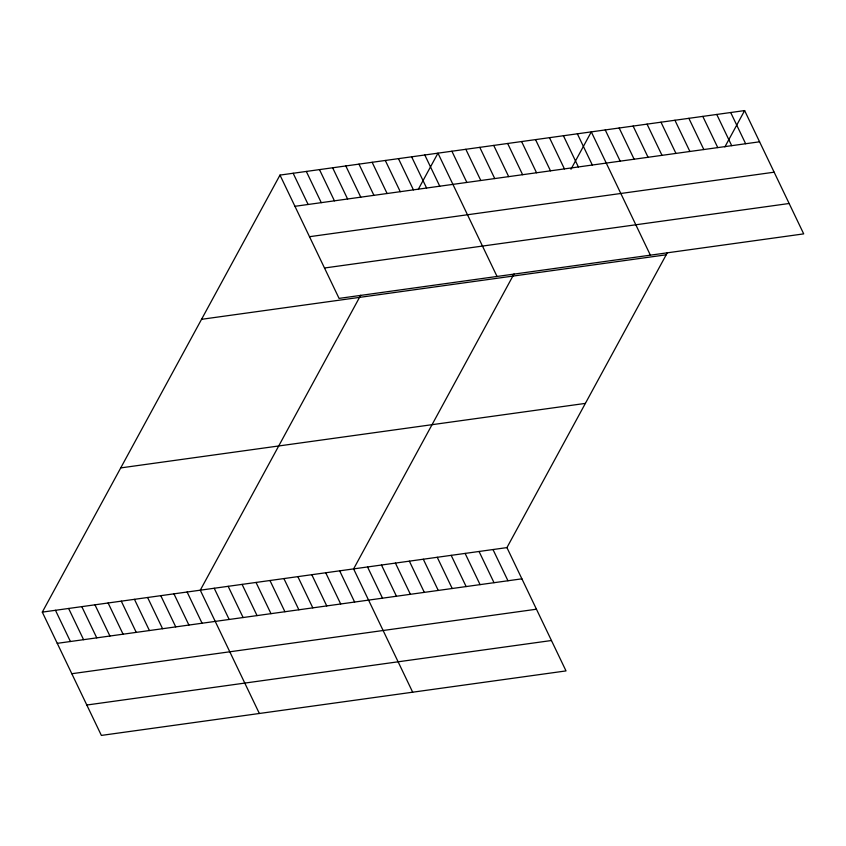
<?xml version="1.0" encoding="UTF-8"?>
<svg xmlns="http://www.w3.org/2000/svg" width="846" height="846" viewBox="0 0 846 846"><rect width="100%" height="100%" fill="white"/><g stroke="black" fill="none" stroke-linecap="round" stroke-linejoin="round"><path stroke-width="1.27" d="M667.357 252.668L506.934 547.605L566.016 670.91L101.372 735.417L42.3 612.123L279.984 175.09L744.628 110.583L803.7 233.877L339.066 298.395L279.984 175.09M360.692 295.243L200.28 590.191L259.352 713.485M418.21 189.483L437.964 153.158L497.036 276.452M514.019 273.956L353.607 568.903L412.679 692.197M570.965 169.263L591.301 131.87L650.373 255.164M724.874 146.908L744.628 110.583M294.947 206.308L759.581 141.8M309.499 236.7L774.143 172.193M324.504 268.002L789.138 203.495M201.549 319.312L666.193 254.805M120.735 467.901L585.379 403.394M42.3 612.123L506.934 547.605M57.253 643.341L521.897 578.823M71.815 673.723L536.449 609.215M86.81 705.025L551.455 640.517M730.69 112.518L745.643 143.735M716.752 114.453L731.705 145.671M702.804 116.388L717.768 147.606M688.866 118.324L703.83 149.541M674.928 120.259L689.892 151.476M660.99 122.194L675.943 153.412M647.053 124.129L662.006 155.347M633.115 126.065L648.068 157.282M619.177 128L634.13 159.217M605.239 129.935L620.192 161.152M577.353 133.805L592.316 165.023M563.415 135.741L578.378 166.958M549.477 137.676L564.43 168.893M535.539 139.611L550.492 170.829M521.601 141.546L536.554 172.764M507.663 143.482L522.617 174.699M493.726 145.417L508.679 176.634M479.788 147.352L494.741 178.569M465.839 149.287L480.803 180.505M451.901 151.223L466.865 182.44M424.798 154.987L439.761 186.205M411.632 156.817L426.596 188.034M398.466 158.646L413.43 189.864M385.311 160.476L400.264 191.693M372.145 162.295L387.098 193.512M358.979 164.124L373.932 195.341M345.813 165.953L360.766 197.171M332.647 167.783L347.6 199M319.481 169.612L334.434 200.83M492.996 549.54L507.96 580.758M306.315 171.442L321.279 202.659M479.058 551.476L494.022 582.693M293.15 173.261L308.113 204.478M465.12 553.411L480.073 584.628M451.182 555.346L466.135 586.564M437.245 557.281L452.198 588.499M423.307 559.227L438.26 590.434M409.369 561.162L424.322 592.369M395.42 563.098L410.384 594.304M381.483 565.033L396.446 596.24M367.545 566.968L382.508 598.175M339.669 570.838L354.622 602.045M325.731 572.774L340.684 603.981M311.793 574.709L326.746 605.926M297.855 576.644L312.809 607.862M283.907 578.579L298.871 609.797M269.969 580.515L284.933 611.732M256.031 582.45L270.995 613.667M242.093 584.385L257.047 615.602M228.156 586.32L243.109 617.538M214.218 588.256L229.171 619.473M187.114 592.01L202.067 623.227M173.948 593.839L188.901 625.057M160.782 595.669L175.735 626.886M147.616 597.498L162.569 628.715M134.451 599.328L149.414 630.545M121.285 601.157L136.248 632.374M108.119 602.976L123.082 634.193M94.964 604.805L109.917 636.023M81.798 606.635L96.751 637.852M68.632 608.464L83.585 639.682M55.466 610.294L70.419 641.511"/></g></svg>
